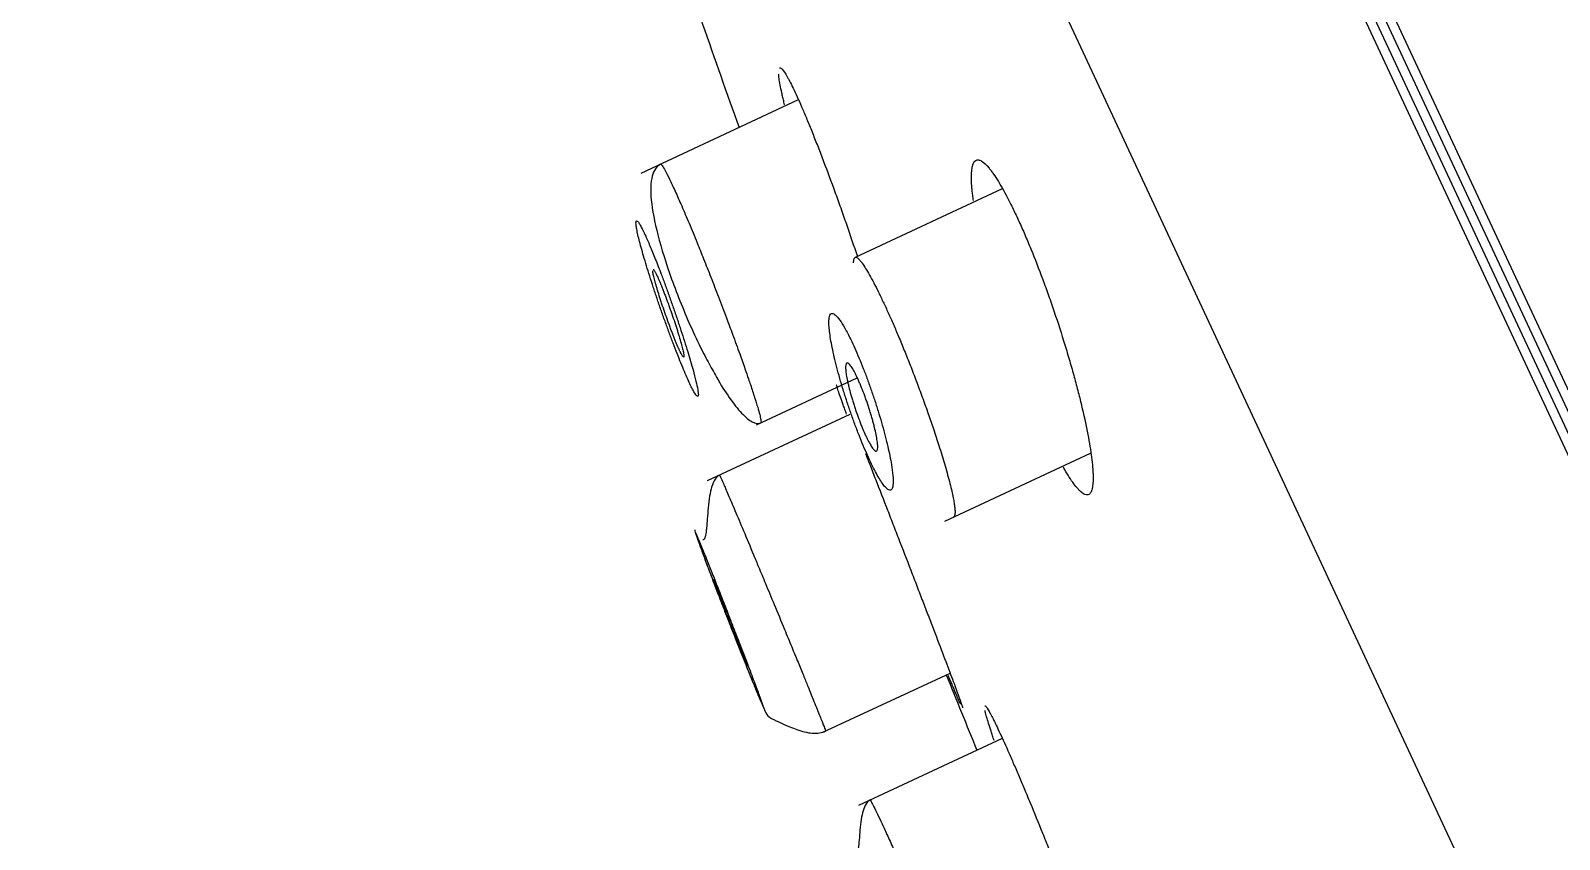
# Model space of a CAD drawing. Header units: millimetres. Extents: x 6110 to 6704, y -2661 to -1821.
# Drawn here: x 6571.015 to 6575.157, y -2164.29 to -2162.099 of the extents above; entities that cross this region are included whole.
import ezdxf

# ---------------------------------------------------------------- set-up
doc = ezdxf.new("R2010")
doc.units = ezdxf.units.MM
doc.header["$LTSCALE"] = 0.1
doc.linetypes.add('HIDDEN2', pattern=[4.7625, 3.175, -1.5875])
doc.layers.add('1', color=4, linetype='HIDDEN2', lineweight=13)
doc.layers.add('DIM', color=3, linetype='Continuous', lineweight=9)

msp = doc.modelspace()

# ---------------------------------------------------------------- hatches: boundary and pattern name
at = {"layer": 'DIM'}
h = msp.add_hatch(dxfattribs=at)
h.set_pattern_fill('ANSI31', color=2)
edge = h.paths.add_edge_path()
edge.add_line((6619.6172, -2595.9805), (6619.6172, -1962.2056))
edge.add_line((6634.6172, -1966.1101), (6619.6172, -1966.1101))
edge.add_line((6634.6172, -2610.9805), (6634.6172, -1966.1101))
edge.add_line((6634.6172, -2610.9805), (6184.4567, -2610.9805))
edge.add_line((6619.6172, -2595.9805), (6184.4567, -2595.9805))
edge.add_line((6184.4567, -2610.9805), (6184.4567, -2595.9805))

# ---------------------------------------------------------------- linework, layer by layer
at = {"layer": '1', "color": 7, "linetype": 'Continuous', "lineweight": -3}
for p, q in [((6571.8322, -2156.0685), (6582.9228, -2179.8524)), ((6571.8551, -2156.0578), (6582.61, -2179.1219)), ((6571.8778, -2156.0473), (6582.6344, -2179.115)), ((6583.2394, -2180.3526), (6571.9006, -2156.0366)), ((6571.4142, -2156.8976), (6582.345, -2180.3388)), ((6573.095, -2162.2865), (6572.6681, -2162.4855)), ((6573.647, -2162.5276), (6573.2488, -2162.7132)), ((6572.9814, -2163.167), (6573.2547, -2163.0395)), ((6573.2345, -2163.1383), (6572.848, -2163.3185)), ((6573.4919, -2163.4274), (6573.8865, -2163.2434)), ((6572.848, -2163.3185), (6572.8477, -2163.3186)), ((6573.1615, -2163.9998), (6573.5062, -2163.8391)), ((6573.1612, -2164), (6573.1615, -2163.9998)), ((6573.6476, -2164.0165), (6573.258, -2164.1982))]:
    msp.add_line(p, q, dxfattribs=at)
for centre, start, end in [((6541.5076, -2181.1593), 25, 38.51726), ((6610.6136, -2148.9346), 198.76179, 199.61316), ((6610.6136, -2148.9346), 201.88406, 202.20024)]:
    msp.add_arc(centre, 40, start, end, dxfattribs=at)
for points, knots in [([(6573.0444, -2162.1997), (6573.045, -2162.1994), (6573.0457, -2162.1995), (6573.0472, -2162.2), (6573.048, -2162.2004), (6573.0495, -2162.2017), (6573.0504, -2162.2025), (6573.0549, -2162.2073), (6573.0594, -2162.214), (6573.0662, -2162.2259), (6573.0677, -2162.2285), (6573.0706, -2162.234), (6573.0722, -2162.2369), (6573.0769, -2162.2462), (6573.0803, -2162.253), (6573.0908, -2162.2752), (6573.0986, -2162.2925), (6573.1092, -2162.3172), (6573.1114, -2162.3223), (6573.1158, -2162.3326), (6573.118, -2162.338), (6573.1247, -2162.3542), (6573.1339, -2162.3768), (6573.1435, -2162.4011), (6573.1509, -2162.4201), (6573.1534, -2162.4265), (6573.1584, -2162.4396), (6573.161, -2162.4462), (6573.1736, -2162.4796), (6573.1839, -2162.5072), (6573.1968, -2162.5428), (6573.1994, -2162.55), (6573.2046, -2162.5645), (6573.2072, -2162.5718), (6573.2151, -2162.5939), (6573.2202, -2162.6086), (6573.2355, -2162.6525), (6573.2454, -2162.6816), (6573.2552, -2162.7108)], [0, 0, 0, 0, 0.036301, 0.036301, 0.064665, 0.064665, 0.093029, 0.093029, 0.206486, 0.206486, 0.23485, 0.23485, 0.263214, 0.263214, 0.319942, 0.319942, 0.433399, 0.433399, 0.461763, 0.461763, 0.490127, 0.490127, 0.546855, 0.603583, 0.603583, 0.631947, 0.631947, 0.660311, 0.660311, 0.773768, 0.773768, 0.802132, 0.802132, 0.830496, 0.830496, 0.887224, 0.887224, 1, 1, 1, 1]), ([(6573.058, -2162.3001), (6573.0574, -2162.2976), (6573.0568, -2162.2951), (6573.0551, -2162.2881), (6573.054, -2162.2837), (6573.052, -2162.2753), (6573.0511, -2162.2713), (6573.0486, -2162.2596), (6573.0456, -2162.2454), (6573.0437, -2162.2337), (6573.0426, -2162.2259), (6573.0423, -2162.2235), (6573.0419, -2162.2196), (6573.0418, -2162.2181), (6573.0417, -2162.2167)], [0, 0, 0, 0, 0.066297, 0.066297, 0.187715, 0.187715, 0.309133, 0.309133, 0.55197, 0.794806, 0.794806, 0.916225, 0.916225, 1, 1, 1, 1]), ([(6573.5694, -2162.559), (6573.5687, -2162.5541), (6573.5681, -2162.5493), (6573.567, -2162.5401), (6573.5665, -2162.5357), (6573.5657, -2162.5271), (6573.5654, -2162.523), (6573.5645, -2162.5112), (6573.564, -2162.4968), (6573.5644, -2162.4848), (6573.5652, -2162.4769), (6573.5655, -2162.4744), (6573.5663, -2162.4697), (6573.5667, -2162.4675), (6573.5693, -2162.4575), (6573.5724, -2162.4524), (6573.5784, -2162.449), (6573.5807, -2162.4486), (6573.5845, -2162.4491), (6573.5858, -2162.4494), (6573.5886, -2162.4505), (6573.5901, -2162.4512), (6573.5975, -2162.4557), (6573.6043, -2162.4621), (6573.6138, -2162.4736), (6573.6158, -2162.4761), (6573.6198, -2162.4815), (6573.6219, -2162.4843), (6573.6282, -2162.4934), (6573.6326, -2162.5002), (6573.646, -2162.5222), (6573.6556, -2162.5393), (6573.6682, -2162.5638), (6573.6707, -2162.5689), (6573.6759, -2162.5793), (6573.6785, -2162.5847), (6573.6863, -2162.601), (6573.6968, -2162.6236), (6573.7075, -2162.6481), (6573.7156, -2162.6671), (6573.7183, -2162.6736), (6573.7237, -2162.6867), (6573.7265, -2162.6934), (6573.7401, -2162.7271), (6573.7508, -2162.7549), (6573.7667, -2162.7981), (6573.7719, -2162.8127), (6573.7797, -2162.835), (6573.7823, -2162.8424), (6573.7874, -2162.8573), (6573.7899, -2162.8647), (6573.8023, -2162.9018), (6573.8117, -2162.9314), (6573.8229, -2162.9684), (6573.8251, -2162.9758), (6573.8294, -2162.9905), (6573.8316, -2162.9978), (6573.8378, -2163.0195), (6573.8457, -2163.0479), (6573.8528, -2163.0754), (6573.8579, -2163.0956), (6573.8596, -2163.1023), (6573.8628, -2163.1155), (6573.8643, -2163.1221), (6573.8718, -2163.1544), (6573.8769, -2163.1785), (6573.8811, -2163.201)], [0, 0, 0, 0, 0.016812, 0.016812, 0.033199, 0.033199, 0.049585, 0.049585, 0.082358, 0.115131, 0.115131, 0.131518, 0.131518, 0.147904, 0.147904, 0.21345, 0.21345, 0.246223, 0.246223, 0.262609, 0.262609, 0.278996, 0.278996, 0.344542, 0.344542, 0.360928, 0.360928, 0.377315, 0.377315, 0.410087, 0.410087, 0.475633, 0.475633, 0.49202, 0.49202, 0.508406, 0.508406, 0.541179, 0.573952, 0.573952, 0.590339, 0.590339, 0.606725, 0.606725, 0.672271, 0.672271, 0.705044, 0.705044, 0.72143, 0.72143, 0.737817, 0.737817, 0.803362, 0.803362, 0.819749, 0.819749, 0.836135, 0.836135, 0.868908, 0.901681, 0.901681, 0.918068, 0.918068, 0.934454, 0.934454, 1, 1, 1, 1]), ([(6572.7217, -2162.4605), (6572.7109, -2162.4665), (6572.6954, -2162.4882), (6572.6934, -2162.5546), (6572.7121, -2162.6514), (6572.7504, -2162.7735), (6572.7963, -2162.8865), (6572.8354, -2162.9686), (6572.8543, -2163.0034), (6572.8623, -2163.0174)], [0, 0, 0, 0, 0.148774, 0.304545, 0.468003, 0.642024, 0.828416, 0.928053, 1, 1, 1, 1]), ([(6572.722, -2162.4605), (6572.7229, -2162.4604), (6572.7259, -2162.4631), (6572.7339, -2162.4765), (6572.7457, -2162.5), (6572.7608, -2162.5323), (6572.7786, -2162.5727), (6572.7988, -2162.6199), (6572.819, -2162.6688), (6572.8389, -2162.7181), (6572.8584, -2162.7675), (6572.8792, -2162.8212), (6572.899, -2162.8733), (6572.9184, -2162.9253), (6572.9354, -2162.972), (6572.9495, -2163.0119), (6572.959, -2163.0391), (6572.9636, -2163.0528), (6572.9653, -2163.0579)], [0, 0, 0, 0, 0.065238, 0.137073, 0.20891, 0.280762, 0.352641, 0.42456, 0.496529, 0.553047, 0.613808, 0.678816, 0.748072, 0.80352, 0.873818, 0.93188, 0.973945, 1, 1, 1, 1]), ([(6572.8097, -2163.018), (6572.8077, -2163.0106), (6572.8032, -2162.9949), (6572.7954, -2162.9688), (6572.7867, -2162.9406), (6572.7771, -2162.9111), (6572.767, -2162.8805), (6572.7563, -2162.8493), (6572.7454, -2162.8182), (6572.7344, -2162.7877), (6572.7216, -2162.7534), (6572.7074, -2162.7166), (6572.6927, -2162.6807), (6572.6797, -2162.6512), (6572.6703, -2162.632), (6572.6638, -2162.6207), (6572.6595, -2162.6151), (6572.6566, -2162.6136), (6572.6551, -2162.6161), (6572.6551, -2162.6226), (6572.6565, -2162.6332), (6572.6593, -2162.6473), (6572.6635, -2162.665), (6572.669, -2162.6859), (6572.6757, -2162.7096), (6572.6835, -2162.7357), (6572.6923, -2162.7638), (6572.7019, -2162.7934), (6572.7121, -2162.824), (6572.7228, -2162.855), (6572.7338, -2162.8861), (6572.7449, -2162.9166), (6572.7559, -2162.946), (6572.7667, -2162.9739), (6572.777, -2162.9997), (6572.7867, -2163.0229), (6572.7956, -2163.0433), (6572.8034, -2163.0604), (6572.8113, -2163.076), (6572.8183, -2163.0877), (6572.8231, -2163.0915), (6572.8247, -2163.0864), (6572.823, -2163.072), (6572.8181, -2163.0494), (6572.8128, -2163.0292), (6572.8097, -2163.018)], [0, 0, 0, 0, 0.020814, 0.041577, 0.062643, 0.083443, 0.104149, 0.125115, 0.146008, 0.166713, 0.187583, 0.218867, 0.250017, 0.281262, 0.31246, 0.33331, 0.354027, 0.374954, 0.395785, 0.416496, 0.437436, 0.458324, 0.479046, 0.499955, 0.520917, 0.541668, 0.562565, 0.583517, 0.604235, 0.625074, 0.645974, 0.666682, 0.687569, 0.708455, 0.729147, 0.750038, 0.770954, 0.791641, 0.812505, 0.843746, 0.874933, 0.906117, 0.937375, 0.968616, 1, 1, 1, 1]), ([(6573.2449, -2162.7281), (6573.2449, -2162.726), (6573.245, -2162.7225), (6573.2456, -2162.7185), (6573.2466, -2162.7157), (6573.2478, -2162.714), (6573.2498, -2162.7124), (6573.2535, -2162.7129), (6573.2587, -2162.7172), (6573.2621, -2162.7212), (6573.2631, -2162.7224)], [0, 0, 0, 0, 0.113016, 0.217712, 0.313071, 0.399094, 0.475781, 0.69725, 0.915926, 1, 1, 1, 1]), ([(6573.2631, -2162.7224), (6573.2647, -2162.7243), (6573.2691, -2162.73), (6573.2772, -2162.7423), (6573.2877, -2162.7602), (6573.2994, -2162.7816), (6573.3118, -2162.8062), (6573.325, -2162.8334), (6573.3387, -2162.8629), (6573.3526, -2162.8942), (6573.3672, -2162.9283), (6573.3825, -2162.9654), (6573.3986, -2163.0058), (6573.415, -2163.0483), (6573.4313, -2163.0924), (6573.4469, -2163.1358), (6573.462, -2163.1799), (6573.477, -2163.2258), (6573.492, -2163.2745), (6573.5005, -2163.3051), (6573.5043, -2163.3199)], [0, 0, 0, 0, 0.032541, 0.085157, 0.137104, 0.188388, 0.239017, 0.288999, 0.338342, 0.387054, 0.435143, 0.488126, 0.542835, 0.599279, 0.657467, 0.717406, 0.773225, 0.838934, 0.914528, 1, 1, 1, 1]), ([(6572.7774, -2162.9454), (6572.779, -2162.9511), (6572.7803, -2162.9562), (6572.782, -2162.9629), (6572.7825, -2162.965), (6572.7833, -2162.9689), (6572.7837, -2162.9707), (6572.7846, -2162.9756), (6572.7849, -2162.9781), (6572.785, -2162.9808), (6572.785, -2162.9815), (6572.7848, -2162.9825), (6572.7846, -2162.9828), (6572.7839, -2162.9833), (6572.7832, -2162.9828), (6572.7817, -2162.9809), (6572.7811, -2162.9801), (6572.7799, -2162.9781), (6572.7785, -2162.9757), (6572.7769, -2162.9727), (6572.7756, -2162.9701), (6572.7752, -2162.9692), (6572.7743, -2162.9673), (6572.7738, -2162.9663), (6572.7714, -2162.9611), (6572.7693, -2162.9564), (6572.7659, -2162.9485), (6572.7647, -2162.9457), (6572.7623, -2162.9398), (6572.761, -2162.9367), (6572.7572, -2162.9272), (6572.7546, -2162.9205), (6572.7505, -2162.9099), (6572.7491, -2162.9062), (6572.7464, -2162.8989), (6572.745, -2162.8951), (6572.7409, -2162.8838), (6572.7381, -2162.8762), (6572.7326, -2162.8605), (6572.73, -2162.8528), (6572.7262, -2162.8414), (6572.7249, -2162.8376), (6572.7224, -2162.8301), (6572.7212, -2162.8264), (6572.7178, -2162.8155), (6572.7156, -2162.8086), (6572.7126, -2162.7988), (6572.7117, -2162.7956), (6572.7099, -2162.7894), (6572.709, -2162.7864), (6572.7067, -2162.7779), (6572.7053, -2162.7728), (6572.7037, -2162.766), (6572.7032, -2162.7639), (6572.7023, -2162.76), (6572.7016, -2162.7564), (6572.7011, -2162.7535), (6572.7008, -2162.7512), (6572.7007, -2162.7503), (6572.7007, -2162.7495)], [0, 0, 0, 0, 0.052847, 0.052847, 0.07927, 0.07927, 0.105694, 0.105694, 0.158541, 0.158541, 0.184964, 0.184964, 0.211388, 0.211388, 0.264235, 0.264235, 0.290658, 0.290658, 0.317082, 0.343505, 0.343505, 0.356717, 0.356717, 0.369928, 0.369928, 0.422775, 0.422775, 0.449199, 0.449199, 0.475622, 0.475622, 0.528469, 0.528469, 0.554893, 0.554893, 0.581316, 0.581316, 0.634163, 0.634163, 0.68701, 0.68701, 0.713434, 0.713434, 0.739857, 0.739857, 0.792704, 0.792704, 0.819127, 0.819127, 0.845551, 0.845551, 0.898398, 0.898398, 0.924821, 0.924821, 0.951245, 0.977668, 0.977668, 1, 1, 1, 1]), ([(6572.7014, -2162.7459), (6572.7016, -2162.7457), (6572.7019, -2162.7458), (6572.7024, -2162.7461), (6572.7026, -2162.7463), (6572.7031, -2162.7467), (6572.7033, -2162.747), (6572.7046, -2162.7486), (6572.7058, -2162.7505), (6572.7077, -2162.7539), (6572.7081, -2162.7547), (6572.7089, -2162.7562), (6572.7093, -2162.757), (6572.7106, -2162.7596), (6572.7115, -2162.7615), (6572.7144, -2162.7676), (6572.7165, -2162.7723), (6572.7199, -2162.7804), (6572.7211, -2162.7832), (6572.7235, -2162.789), (6572.7259, -2162.7951), (6572.7285, -2162.8016), (6572.7311, -2162.8084), (6572.7325, -2162.8119), (6572.7365, -2162.8225), (6572.7393, -2162.8298), (6572.7434, -2162.8412), (6572.7448, -2162.845), (6572.7475, -2162.8528), (6572.7489, -2162.8566), (6572.753, -2162.8682), (6572.7556, -2162.8759), (6572.7595, -2162.8874), (6572.7607, -2162.8913), (6572.7632, -2162.8988), (6572.7656, -2162.9061), (6572.7678, -2162.9132), (6572.7699, -2162.9201), (6572.771, -2162.9235), (6572.774, -2162.9335), (6572.7758, -2162.9397), (6572.7774, -2162.9454)], [0, 0, 0, 0, 0.038535, 0.038535, 0.059437, 0.059437, 0.080338, 0.080338, 0.163944, 0.163944, 0.184845, 0.184845, 0.205747, 0.205747, 0.247549, 0.247549, 0.331155, 0.331155, 0.372958, 0.372958, 0.414761, 0.456563, 0.456563, 0.498366, 0.498366, 0.581972, 0.581972, 0.623775, 0.623775, 0.665577, 0.665577, 0.749183, 0.749183, 0.790986, 0.790986, 0.832789, 0.874592, 0.874592, 0.916394, 0.916394, 1, 1, 1, 1]), ([(6573.3474, -2163.2743), (6573.3462, -2163.267), (6573.3433, -2163.2515), (6573.3376, -2163.2256), (6573.3307, -2163.1976), (6573.3227, -2163.168), (6573.3138, -2163.1373), (6573.3039, -2163.106), (6573.2934, -2163.0745), (6573.2823, -2163.0435), (6573.271, -2163.0136), (6573.2595, -2162.9851), (6573.2481, -2162.9587), (6573.2351, -2162.9309), (6573.2211, -2162.9039), (6573.2071, -2162.8816), (6573.1953, -2162.8678), (6573.1873, -2162.8639), (6573.1822, -2162.8662), (6573.1793, -2162.8724), (6573.1779, -2162.8824), (6573.1779, -2162.8961), (6573.1794, -2162.9134), (6573.1824, -2162.9339), (6573.1867, -2162.9571), (6573.1924, -2162.983), (6573.1993, -2163.011), (6573.2074, -2163.0405), (6573.2164, -2163.0712), (6573.2264, -2163.1025), (6573.2369, -2163.1339), (6573.248, -2163.1648), (6573.2595, -2163.1948), (6573.271, -2163.2232), (6573.2824, -2163.2496), (6573.2935, -2163.2735), (6573.3041, -2163.2945), (6573.3141, -2163.3121), (6573.3231, -2163.326), (6573.3311, -2163.3362), (6573.338, -2163.3424), (6573.3445, -2163.3447), (6573.3498, -2163.3407), (6573.3524, -2163.327), (6573.3519, -2163.3051), (6573.3492, -2163.2853), (6573.3474, -2163.2743)], [0, 0, 0, 0, 0.020876, 0.041655, 0.062684, 0.083546, 0.104263, 0.125187, 0.146091, 0.166797, 0.187663, 0.208594, 0.229299, 0.250137, 0.281369, 0.312562, 0.343741, 0.374984, 0.395831, 0.41654, 0.437459, 0.458339, 0.479059, 0.499963, 0.520938, 0.541684, 0.56255, 0.58354, 0.604261, 0.625075, 0.645993, 0.666701, 0.687584, 0.708445, 0.729138, 0.750067, 0.770919, 0.791599, 0.812511, 0.833375, 0.854067, 0.874964, 0.906132, 0.93738, 0.968651, 1, 1, 1, 1]), ([(6572.8623, -2163.0174), (6572.8659, -2163.0243), (6572.8815, -2163.0532), (6572.9089, -2163.0957), (6572.9423, -2163.1382), (6572.9718, -2163.1625), (6572.9867, -2163.1642), (6572.9932, -2163.1615)], [0, 0, 0, 0, 0.066012, 0.288987, 0.51952, 0.756826, 1, 1, 1, 1]), ([(6573.3059, -2163.1933), (6573.3072, -2163.1994), (6573.3081, -2163.205), (6573.3092, -2163.2124), (6573.3094, -2163.2148), (6573.3099, -2163.2192), (6573.31, -2163.2213), (6573.3103, -2163.2269), (6573.3101, -2163.23), (6573.3095, -2163.2335), (6573.3093, -2163.2345), (6573.3086, -2163.2362), (6573.3082, -2163.2368), (6573.3068, -2163.2382), (6573.3056, -2163.2383), (6573.3035, -2163.2373), (6573.3027, -2163.2368), (6573.301, -2163.2354), (6573.3001, -2163.2345), (6573.2973, -2163.2313), (6573.2952, -2163.2285), (6573.2906, -2163.2212), (6573.2882, -2163.217), (6573.2843, -2163.2096), (6573.283, -2163.207), (6573.2803, -2163.2015), (6573.2789, -2163.1986), (6573.2747, -2163.1896), (6573.2719, -2163.1831), (6573.2683, -2163.1745), (6573.2676, -2163.1727), (6573.2662, -2163.1692), (6573.2654, -2163.1674), (6573.2633, -2163.1619), (6573.2618, -2163.1582), (6573.2576, -2163.147), (6573.2548, -2163.1394), (6573.2508, -2163.1276), (6573.2494, -2163.1237), (6573.2469, -2163.1158), (6573.2444, -2163.1081), (6573.242, -2163.1003), (6573.2397, -2163.0927), (6573.2386, -2163.0888), (6573.2354, -2163.0776), (6573.2335, -2163.0704), (6573.231, -2163.0601), (6573.2302, -2163.0567), (6573.2287, -2163.0502), (6573.2281, -2163.047), (6573.2263, -2163.038), (6573.2253, -2163.0324), (6573.2242, -2163.0249), (6573.224, -2163.0225), (6573.2235, -2163.0181), (6573.2234, -2163.0161), (6573.2232, -2163.0105), (6573.2233, -2163.0074), (6573.2241, -2163.0026), (6573.2248, -2163.001), (6573.2261, -2162.9996), (6573.2267, -2162.9993), (6573.2279, -2162.9992), (6573.2285, -2162.9993), (6573.2307, -2163.0003), (6573.2324, -2163.0016), (6573.2352, -2163.0048), (6573.2362, -2163.0061), (6573.2384, -2163.009), (6573.2395, -2163.0106), (6573.2429, -2163.016), (6573.2453, -2163.0202), (6573.2492, -2163.0276), (6573.2506, -2163.0302), (6573.2533, -2163.0357), (6573.256, -2163.0415), (6573.2588, -2163.0477), (6573.2609, -2163.0526), (6573.2616, -2163.0542), (6573.2631, -2163.0576), (6573.2638, -2163.0593), (6573.2674, -2163.068), (6573.2702, -2163.0752), (6573.2745, -2163.0864), (6573.2759, -2163.0902), (6573.2786, -2163.098), (6573.28, -2163.1019), (6573.284, -2163.1135), (6573.2866, -2163.1213), (6573.2903, -2163.133), (6573.2915, -2163.1369), (6573.2937, -2163.1446), (6573.2959, -2163.1522), (6573.2979, -2163.1595), (6573.2998, -2163.1667), (6573.3007, -2163.1703), (6573.3033, -2163.1807), (6573.3047, -2163.1872), (6573.3059, -2163.1933)], [0, 0, 0, 0, 0.03125, 0.03125, 0.046875, 0.046875, 0.0625, 0.0625, 0.09375, 0.09375, 0.109375, 0.109375, 0.125, 0.125, 0.15625, 0.15625, 0.171875, 0.171875, 0.1875, 0.1875, 0.21875, 0.21875, 0.25, 0.25, 0.265625, 0.265625, 0.28125, 0.28125, 0.3125, 0.3125, 0.320313, 0.320313, 0.328125, 0.328125, 0.34375, 0.34375, 0.375, 0.375, 0.390625, 0.390625, 0.40625, 0.421875, 0.421875, 0.4375, 0.4375, 0.46875, 0.46875, 0.484375, 0.484375, 0.5, 0.5, 0.53125, 0.53125, 0.546875, 0.546875, 0.5625, 0.5625, 0.59375, 0.59375, 0.625, 0.625, 0.640625, 0.640625, 0.65625, 0.65625, 0.6875, 0.6875, 0.703125, 0.703125, 0.71875, 0.71875, 0.75, 0.75, 0.765625, 0.765625, 0.78125, 0.796875, 0.796875, 0.804688, 0.804688, 0.8125, 0.8125, 0.84375, 0.84375, 0.859375, 0.859375, 0.875, 0.875, 0.90625, 0.90625, 0.921875, 0.921875, 0.9375, 0.953125, 0.953125, 0.96875, 0.96875, 1, 1, 1, 1]), ([(6572.9653, -2163.0579), (6572.9695, -2163.0704), (6572.9769, -2163.0929), (6572.9852, -2163.1198), (6572.9907, -2163.1395), (6572.9936, -2163.1526), (6572.9943, -2163.1596), (6572.9936, -2163.1613), (6572.9931, -2163.1615)], [0, 0, 0, 0, 0.194838, 0.379591, 0.554261, 0.718851, 0.873363, 1, 1, 1, 1]), ([(6573.2258, -2163.1378), (6573.2241, -2163.1334), (6573.2226, -2163.129), (6573.2196, -2163.1207), (6573.2181, -2163.1167), (6573.2154, -2163.109), (6573.2141, -2163.1053), (6573.2103, -2163.0947), (6573.2059, -2163.082), (6573.2024, -2163.0718), (6573.2002, -2163.0652), (6573.1996, -2163.0631), (6573.1986, -2163.0601), (6573.1982, -2163.059), (6573.1979, -2163.058)], [0, 0, 0, 0, 0.117348, 0.117348, 0.233303, 0.233303, 0.349258, 0.349258, 0.581168, 0.813078, 0.813078, 0.929033, 0.929033, 1, 1, 1, 1]), ([(6573.8811, -2163.201), (6573.8852, -2163.2234), (6573.8884, -2163.2436), (6573.8916, -2163.2706), (6573.8924, -2163.279), (6573.8933, -2163.2909), (6573.8935, -2163.2947), (6573.8938, -2163.302), (6573.8939, -2163.3055), (6573.8941, -2163.322), (6573.8931, -2163.3326), (6573.8902, -2163.3444), (6573.889, -2163.3477), (6573.8868, -2163.3515), (6573.8859, -2163.3526), (6573.8842, -2163.3544), (6573.8833, -2163.3551), (6573.8783, -2163.3579), (6573.8735, -2163.3572), (6573.8661, -2163.3527), (6573.8646, -2163.3516), (6573.8614, -2163.349), (6573.8598, -2163.3476), (6573.8548, -2163.3427), (6573.8476, -2163.3347), (6573.8398, -2163.324), (6573.8315, -2163.312), (6573.8272, -2163.3052), (6573.8196, -2163.2926), (6573.8164, -2163.2872), (6573.8132, -2163.2815)], [0, 0, 0, 0, 0.136138, 0.136138, 0.204207, 0.204207, 0.238241, 0.238241, 0.272276, 0.272276, 0.408413, 0.408413, 0.476482, 0.476482, 0.510517, 0.510517, 0.544551, 0.544551, 0.680689, 0.680689, 0.714723, 0.714723, 0.748758, 0.748758, 0.816827, 0.884896, 0.884896, 0.952964, 0.952964, 1, 1, 1, 1]), ([(6573.277, -2163.2448), (6573.281, -2163.2549), (6573.2851, -2163.2654), (6573.2918, -2163.2824), (6573.2943, -2163.2889), (6573.2995, -2163.3021), (6573.3021, -2163.3088), (6573.3152, -2163.3422), (6573.3259, -2163.3698), (6573.3397, -2163.4052), (6573.3424, -2163.4124), (6573.348, -2163.4267), (6573.3508, -2163.434), (6573.3593, -2163.4558), (6573.3649, -2163.4703), (6573.3817, -2163.5138), (6573.3928, -2163.5425), (6573.4066, -2163.5783), (6573.4094, -2163.5855), (6573.4149, -2163.5997), (6573.4176, -2163.6068), (6573.4256, -2163.6277), (6573.4361, -2163.655), (6573.4462, -2163.6813), (6573.4536, -2163.7006), (6573.456, -2163.707), (6573.4609, -2163.7195), (6573.4632, -2163.7258), (6573.475, -2163.7564), (6573.4836, -2163.7792), (6573.4916, -2163.8001)], [0, 0, 0, 0, 0.060693, 0.060693, 0.09682, 0.09682, 0.132947, 0.132947, 0.277456, 0.277456, 0.313583, 0.313583, 0.349711, 0.349711, 0.421965, 0.421965, 0.566474, 0.566474, 0.602601, 0.602601, 0.638728, 0.638728, 0.710982, 0.783237, 0.783237, 0.819364, 0.819364, 0.855491, 0.855491, 1, 1, 1, 1]), ([(6572.8813, -2163.303), (6572.8725, -2163.3072), (6572.8594, -2163.327), (6572.8519, -2163.3759), (6572.8486, -2163.4185), (6572.847, -2163.4414), (6572.8453, -2163.4568), (6572.8441, -2163.4644), (6572.843, -2163.4692), (6572.8421, -2163.4721), (6572.8411, -2163.4745), (6572.8396, -2163.4769), (6572.838, -2163.4779), (6572.8369, -2163.4782), (6572.8365, -2163.4782)], [0, 0, 0, 0, 0.354745, 0.652872, 0.76717, 0.853307, 0.886012, 0.91279, 0.924644, 0.93599, 0.947345, 0.959248, 0.98649, 1, 1, 1, 1]), ([(6572.8814, -2163.3029), (6572.8816, -2163.3029), (6572.8836, -2163.3067), (6572.8914, -2163.3243), (6572.9045, -2163.3547), (6572.9229, -2163.3978), (6572.9462, -2163.4529), (6572.9686, -2163.5064), (6572.9888, -2163.5551), (6573.0075, -2163.6), (6573.0311, -2163.657), (6573.0552, -2163.7152), (6573.0768, -2163.7676), (6573.0939, -2163.8092), (6573.1084, -2163.8446), (6573.1204, -2163.874), (6573.1273, -2163.8909), (6573.1303, -2163.8986)], [0, 0, 0, 0, 0.074979, 0.15441, 0.236515, 0.321299, 0.408765, 0.498918, 0.54121, 0.597044, 0.666405, 0.749277, 0.809653, 0.864916, 0.915062, 0.960091, 1, 1, 1, 1]), ([(6573.5043, -2163.3199), (6573.5063, -2163.3276), (6573.5098, -2163.3418), (6573.5139, -2163.3602), (6573.5169, -2163.3755), (6573.5187, -2163.3878), (6573.5195, -2163.396), (6573.5197, -2163.4001), (6573.5197, -2163.4013)], [0, 0, 0, 0, 0.204887, 0.399505, 0.583855, 0.757936, 0.921747, 1, 1, 1, 1]), ([(6573.5197, -2163.4013), (6573.5197, -2163.4025), (6573.5197, -2163.4058), (6573.5192, -2163.4101), (6573.5182, -2163.4137), (6573.5169, -2163.4156), (6573.5159, -2163.4162), (6573.5156, -2163.4164)], [0, 0, 0, 0, 0.138062, 0.400737, 0.644585, 0.869605, 1, 1, 1, 1]), ([(6572.8147, -2163.4516), (6572.8145, -2163.4517), (6572.8147, -2163.4546), (6572.8198, -2163.4705), (6572.8302, -2163.4989), (6572.8352, -2163.5123)], [0, 0, 0, 0, 0.201667, 0.682906, 1, 1, 1, 1]), ([(6572.976, -2163.8628), (6572.9733, -2163.8557), (6572.9676, -2163.8405), (6572.958, -2163.8153), (6572.9475, -2163.7879), (6572.9364, -2163.759), (6572.9248, -2163.7291), (6572.911, -2163.6935), (6572.8951, -2163.6525), (6572.8777, -2163.6082), (6572.8615, -2163.5671), (6572.8487, -2163.5349), (6572.839, -2163.5109), (6572.8319, -2163.4934), (6572.826, -2163.4794), (6572.8216, -2163.4691), (6572.8187, -2163.4626), (6572.8173, -2163.4602), (6572.8174, -2163.4618), (6572.8191, -2163.4674), (6572.8223, -2163.477), (6572.827, -2163.4902), (6572.8312, -2163.5019), (6572.8337, -2163.5087), (6572.8339, -2163.5093)], [0, 0, 0, 0, 0.04325, 0.086334, 0.130004, 0.173236, 0.216267, 0.259846, 0.324674, 0.389623, 0.454518, 0.519425, 0.562804, 0.605879, 0.649343, 0.692643, 0.735714, 0.779235, 0.822551, 0.865601, 0.909078, 0.952578, 0.995677, 1, 1, 1, 1]), ([(6572.8339, -2163.5093), (6572.836, -2163.5149), (6572.8407, -2163.5278), (6572.849, -2163.5498), (6572.8586, -2163.5752), (6572.869, -2163.6026), (6572.8801, -2163.6315), (6572.8916, -2163.6615), (6572.9035, -2163.6921), (6572.9155, -2163.7227), (6572.9273, -2163.7528), (6572.9389, -2163.7819), (6572.9499, -2163.8097), (6572.9602, -2163.8354), (6572.9712, -2163.8626), (6572.9821, -2163.8892), (6572.9915, -2163.9114), (6572.9977, -2163.9256), (6573, -2163.9301), (6572.9998, -2163.9283), (6572.998, -2163.9227), (6572.9947, -2163.9132), (6572.9899, -2163.9), (6572.9837, -2163.8833), (6572.9787, -2163.87), (6572.976, -2163.8628)], [0, 0, 0, 0, 0.036252, 0.076653, 0.11666, 0.15696, 0.197314, 0.23723, 0.277395, 0.317778, 0.357675, 0.397785, 0.438192, 0.478082, 0.518182, 0.578478, 0.638514, 0.698723, 0.758865, 0.799072, 0.838973, 0.87934, 0.919552, 0.959528, 1, 1, 1, 1]), ([(6572.8352, -2163.5123), (6572.8378, -2163.5197), (6572.8448, -2163.5389), (6572.8611, -2163.5818), (6572.8799, -2163.6312), (6572.9004, -2163.6842), (6572.9269, -2163.7518), (6572.9563, -2163.8256), (6572.9817, -2163.8888), (6573.0085, -2163.9479), (6573.0071, -2163.9566), (6573.0378, -2163.9696), (6573.0473, -2163.9739), (6573.0548, -2163.9773), (6573.0632, -2163.9811), (6573.0758, -2163.9865), (6573.0929, -2163.9933), (6573.1133, -2163.9994), (6573.1412, -2164.0039), (6573.1589, -2164.0013), (6573.1688, -2163.9964)], [0, 0, 0, 0, 0.0497, 0.110598, 0.172407, 0.234179, 0.294791, 0.40545, 0.500049, 0.580173, 0.773773, 0.797316, 0.80716, 0.816545, 0.826162, 0.836565, 0.860864, 0.890432, 0.924545, 1, 1, 1, 1]), ([(6572.8656, -2163.5862), (6572.8656, -2163.5861), (6572.8657, -2163.5863), (6572.866, -2163.5868), (6572.8661, -2163.587), (6572.8664, -2163.5875), (6572.8665, -2163.5879), (6572.8674, -2163.5896), (6572.8683, -2163.5918), (6572.8701, -2163.5961), (6572.8708, -2163.5977), (6572.8723, -2163.6013), (6572.8731, -2163.6032), (6572.8757, -2163.6095), (6572.8776, -2163.6143), (6572.8809, -2163.6224), (6572.882, -2163.6252), (6572.8844, -2163.6311), (6572.8868, -2163.6371), (6572.8894, -2163.6436), (6572.892, -2163.6504), (6572.8934, -2163.6538), (6572.8976, -2163.6644), (6572.9005, -2163.6717), (6572.9048, -2163.6829), (6572.9063, -2163.6867), (6572.9093, -2163.6943), (6572.9108, -2163.6981), (6572.9152, -2163.7095), (6572.9182, -2163.7171), (6572.9225, -2163.7284), (6572.924, -2163.7322), (6572.9268, -2163.7395), (6572.9296, -2163.7467), (6572.9322, -2163.7536), (6572.9348, -2163.7603), (6572.9361, -2163.7636), (6572.9397, -2163.7733), (6572.942, -2163.7793), (6572.9441, -2163.7847)], [0, 0, 0, 0, 0.040101, 0.040101, 0.060969, 0.060969, 0.081836, 0.081836, 0.165305, 0.165305, 0.20704, 0.20704, 0.248775, 0.248775, 0.332244, 0.332244, 0.373979, 0.373979, 0.415714, 0.457449, 0.457449, 0.499183, 0.499183, 0.582653, 0.582653, 0.624387, 0.624387, 0.666122, 0.666122, 0.749592, 0.749592, 0.791326, 0.791326, 0.833061, 0.874796, 0.874796, 0.916531, 0.916531, 1, 1, 1, 1]), ([(6572.9441, -2163.7847), (6572.9461, -2163.7902), (6572.948, -2163.7951), (6572.9503, -2163.8015), (6572.9511, -2163.8035), (6572.9524, -2163.8072), (6572.953, -2163.8089), (6572.9546, -2163.8133), (6572.9554, -2163.8156), (6572.9561, -2163.8179), (6572.9563, -2163.8185), (6572.9565, -2163.8193), (6572.9565, -2163.8196), (6572.9564, -2163.8196), (6572.956, -2163.819), (6572.955, -2163.8168), (6572.9546, -2163.8159), (6572.9537, -2163.8137), (6572.9526, -2163.8112), (6572.9512, -2163.808), (6572.9501, -2163.8054), (6572.9497, -2163.8044), (6572.9489, -2163.8025), (6572.9485, -2163.8015), (6572.9463, -2163.7962), (6572.9444, -2163.7914), (6572.9411, -2163.7834), (6572.94, -2163.7806), (6572.9376, -2163.7747), (6572.9363, -2163.7716), (6572.9326, -2163.7621), (6572.9299, -2163.7555), (6572.9257, -2163.7449), (6572.9243, -2163.7413), (6572.9214, -2163.734), (6572.9199, -2163.7303), (6572.9155, -2163.7191), (6572.9126, -2163.7116), (6572.9066, -2163.6962), (6572.9036, -2163.6886), (6572.8993, -2163.6774), (6572.8979, -2163.6737), (6572.895, -2163.6663), (6572.8936, -2163.6627), (6572.8896, -2163.652), (6572.887, -2163.6453), (6572.8834, -2163.6358), (6572.8822, -2163.6327), (6572.8799, -2163.6267), (6572.8789, -2163.6238), (6572.8758, -2163.6157), (6572.874, -2163.6108), (6572.8716, -2163.6043), (6572.8709, -2163.6023), (6572.8696, -2163.5986), (6572.8684, -2163.5953), (6572.8675, -2163.5927), (6572.8668, -2163.5906), (6572.8665, -2163.5898), (6572.8663, -2163.5891)], [0, 0, 0, 0, 0.052901, 0.052901, 0.079352, 0.079352, 0.105803, 0.105803, 0.158704, 0.158704, 0.185155, 0.185155, 0.211606, 0.211606, 0.264507, 0.264507, 0.290958, 0.290958, 0.317409, 0.343859, 0.343859, 0.357085, 0.357085, 0.37031, 0.37031, 0.423212, 0.423212, 0.449662, 0.449662, 0.476113, 0.476113, 0.529014, 0.529014, 0.555465, 0.555465, 0.581916, 0.581916, 0.634817, 0.634817, 0.687719, 0.687719, 0.71417, 0.71417, 0.74062, 0.74062, 0.793522, 0.793522, 0.819972, 0.819972, 0.846423, 0.846423, 0.899325, 0.899325, 0.925775, 0.925775, 0.952226, 0.978677, 0.978677, 1, 1, 1, 1]), ([(6573.4916, -2163.8001), (6573.4995, -2163.8211), (6573.5065, -2163.8396), (6573.5157, -2163.8641), (6573.5185, -2163.8717), (6573.5224, -2163.8823), (6573.5236, -2163.8856), (6573.526, -2163.892), (6573.5271, -2163.8951), (6573.5323, -2163.9094), (6573.5354, -2163.9181), (6573.5379, -2163.9256), (6573.5383, -2163.9269), (6573.539, -2163.9292), (6573.5393, -2163.9302), (6573.54, -2163.9326), (6573.5401, -2163.9335), (6573.54, -2163.9337), (6573.54, -2163.9337), (6573.54, -2163.9337)], [0, 0, 0, 0, 0.248096, 0.248096, 0.372144, 0.372144, 0.434168, 0.434168, 0.496192, 0.496192, 0.744287, 0.744287, 0.806311, 0.806311, 0.868335, 0.868335, 0.992383, 0.992383, 1, 1, 1, 1]), ([(6573.5347, -2163.9236), (6573.5344, -2163.923), (6573.5341, -2163.9224), (6573.533, -2163.92), (6573.5322, -2163.9181), (6573.5295, -2163.9121), (6573.5254, -2163.9027), (6573.5203, -2163.8906), (6573.5161, -2163.8806), (6573.5146, -2163.8771), (6573.5115, -2163.8698), (6573.5099, -2163.8659), (6573.5061, -2163.8568), (6573.5039, -2163.8515), (6573.5016, -2163.8459)], [0, 0, 0, 0, 0.04582, 0.04582, 0.16092, 0.16092, 0.391121, 0.621323, 0.621323, 0.736423, 0.736423, 0.851524, 0.851524, 1, 1, 1, 1]), ([(6573.1303, -2163.8986), (6573.137, -2163.9149), (6573.1488, -2163.9441), (6573.1614, -2163.9756), (6573.1685, -2163.9938), (6573.1693, -2163.9969), (6573.1688, -2163.9962), (6573.1688, -2163.9962)], [0, 0, 0, 0, 0.253784, 0.505036, 0.753769, 0.999995, 1, 1, 1, 1]), ([(6573.6006, -2163.9281), (6573.6011, -2163.9279), (6573.6018, -2163.9282), (6573.6034, -2163.9297), (6573.604, -2163.9304), (6573.6053, -2163.9321), (6573.6061, -2163.9332), (6573.6102, -2163.9393), (6573.6145, -2163.947), (6573.6212, -2163.9599), (6573.6226, -2163.9627), (6573.6255, -2163.9686), (6573.6271, -2163.9717), (6573.6318, -2163.9815), (6573.6352, -2163.9886), (6573.646, -2164.0118), (6573.6541, -2164.0295), (6573.6652, -2164.0546), (6573.6675, -2164.0598), (6573.6721, -2164.0704), (6573.6744, -2164.0757), (6573.6816, -2164.0922), (6573.6913, -2164.1149), (6573.7017, -2164.1393), (6573.7096, -2164.1582), (6573.7123, -2164.1647), (6573.7178, -2164.1777), (6573.7205, -2164.1843), (6573.7343, -2164.2175), (6573.7455, -2164.2449), (6573.7626, -2164.2872), (6573.7684, -2164.3015), (6573.78, -2164.3305), (6573.7858, -2164.3449), (6573.8029, -2164.3882), (6573.8142, -2164.4169), (6573.8281, -2164.4527), (6573.8309, -2164.4598), (6573.8364, -2164.474), (6573.8391, -2164.4811), (6573.8472, -2164.502), (6573.8572, -2164.5282), (6573.8668, -2164.5535), (6573.8713, -2164.5654)], [0, 0, 0, 0, 0.043558, 0.043558, 0.067566, 0.067566, 0.091575, 0.091575, 0.187608, 0.187608, 0.211616, 0.211616, 0.235625, 0.235625, 0.283641, 0.283641, 0.379674, 0.379674, 0.403683, 0.403683, 0.427691, 0.427691, 0.475708, 0.523724, 0.523724, 0.547732, 0.547732, 0.571741, 0.571741, 0.667774, 0.667774, 0.715791, 0.715791, 0.763807, 0.763807, 0.85984, 0.85984, 0.883849, 0.883849, 0.907857, 0.907857, 0.955874, 1, 1, 1, 1]), ([(6573.6257, -2164.0222), (6573.6242, -2164.0177), (6573.6227, -2164.0134), (6573.6199, -2164.0049), (6573.6186, -2164.0009), (6573.616, -2163.9931), (6573.6148, -2163.9893), (6573.6114, -2163.9786), (6573.6075, -2163.9656), (6573.6046, -2163.9552), (6573.6028, -2163.9484), (6573.6023, -2163.9463), (6573.6015, -2163.9431), (6573.6013, -2163.9419), (6573.6011, -2163.9408)], [0, 0, 0, 0, 0.116875, 0.116875, 0.23259, 0.23259, 0.348305, 0.348305, 0.579735, 0.811166, 0.811166, 0.926881, 0.926881, 1, 1, 1, 1]), ([(6573.2892, -2164.1837), (6573.2813, -2164.1874), (6573.2695, -2164.2054), (6573.2632, -2164.2498), (6573.2601, -2164.2888), (6573.2583, -2164.3098), (6573.2562, -2164.324), (6573.2547, -2164.3309), (6573.2533, -2164.3353), (6573.2518, -2164.3389), (6573.2496, -2164.3422), (6573.2472, -2164.3433), (6573.2458, -2164.3435), (6573.2453, -2164.3436)], [0, 0, 0, 0, 0.353884, 0.649957, 0.762299, 0.845867, 0.877276, 0.903128, 0.914851, 0.926391, 0.951038, 0.981154, 1, 1, 1, 1]), ([(6573.2892, -2164.1836), (6573.2897, -2164.1835), (6573.2916, -2164.1857), (6573.2975, -2164.1964), (6573.3066, -2164.2146), (6573.3185, -2164.2397), (6573.333, -2164.2712), (6573.3497, -2164.3085), (6573.3684, -2164.3506), (6573.384, -2164.3863), (6573.3959, -2164.4141), (6573.4043, -2164.434), (6573.4146, -2164.4583), (6573.4267, -2164.487), (6573.4407, -2164.5203), (6573.4564, -2164.5577), (6573.4736, -2164.5989), (6573.4919, -2164.643), (6573.5108, -2164.6889), (6573.5296, -2164.7349), (6573.5409, -2164.7632), (6573.5462, -2164.7767)], [0, 0, 0, 0, 0.060324, 0.1229, 0.185493, 0.248107, 0.310743, 0.373405, 0.436095, 0.498815, 0.519199, 0.544623, 0.575084, 0.610583, 0.651118, 0.696688, 0.747292, 0.802927, 0.863591, 0.929283, 1, 1, 1, 1])]:
    msp.add_open_spline(points, degree=3, knots=knots, dxfattribs=at)

doc.saveas('drawing.dxf')
